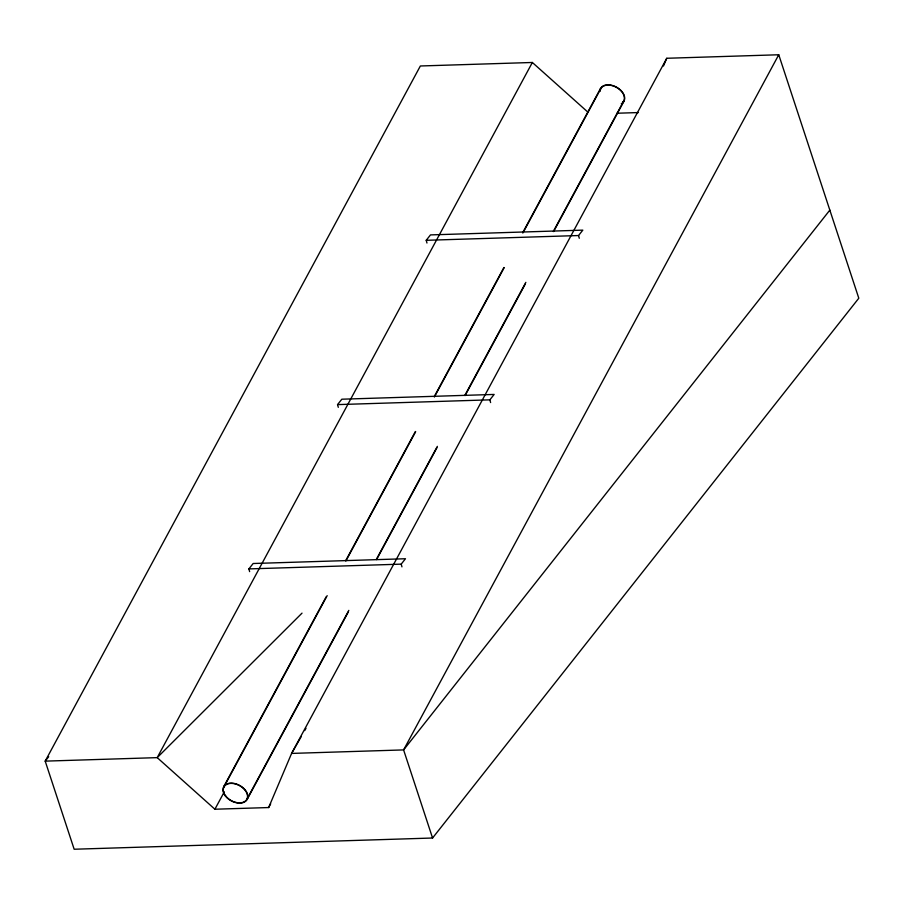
<?xml version="1.0" encoding="UTF-8"?>
<svg xmlns="http://www.w3.org/2000/svg" width="904" height="904" viewBox="0 0 904 904"><rect width="100%" height="100%" fill="white"/><g stroke="black" fill="none" stroke-linecap="round" stroke-linejoin="round"><path stroke-width="1.36" d="M48.703 756.704L45.2 761.134L157.206 757.631L214.903 809.227L268.657 807.543L291.596 753.416L666.756 58.274L778.751 54.76L858.8 298.218L432.564 838.019L74.162 849.24L45.2 761.134L420.36 65.981L532.354 62.478L587.962 112.198M663.479 66.003L666.756 58.274M532.354 62.478L157.206 757.631L302.015 613.138M223.638 786.853L326.231 596.753M345.678 560.717L415.411 431.502M434.191 396.709L503.923 267.494M522.704 232.701L600.482 88.569M223.909 787L327.18 595.657M345.949 560.864L415.682 431.649M434.462 396.856L504.195 267.629M522.975 232.848L600.753 88.716M214.903 809.227L224.26 791.893M246.905 799.238L348.831 610.381M376.324 559.429L437.344 446.361M464.825 395.421L525.846 282.353M553.338 231.413L623.749 100.954M247.176 799.385L348.435 611.759M376.595 559.576L436.937 447.751M465.108 395.568L525.45 283.743M553.621 231.56L624.02 101.101M268.657 807.543L270.669 803.825M778.751 54.76L403.602 749.913L432.564 838.019M301.416 736.319L291.596 753.416L403.602 749.913L829.838 210.112M304.693 730.613L306.004 728.341M426.225 240.306L430.485 234.904L582.809 230.136L578.549 235.537L426.225 240.306L426.97 243.029M337.554 404.608L341.825 399.206L494.138 394.438L489.878 399.839L337.554 404.608L338.299 407.331M248.894 568.91L253.154 563.508L405.467 558.74L401.206 564.141L248.894 568.91L249.628 571.633M616.935 113.237L638.439 112.559M578.549 235.537L579.283 238.26M489.878 399.839L490.612 402.562M401.206 564.141L401.952 566.864M599.815 91.021A13.334 8.78 28.4 0 1 617.149 87.518A13.334 8.78 28.4 0 1 621.274 103.768M600.098 91.101A13.029 8.577 28.4 0 1 615.816 87.021A13.029 8.577 28.4 0 1 622.641 102.434M225.446 796.051A13.334 8.78 28.4 0 0 246.86 799.916A13.334 8.78 28.4 0 0 233.921 783.384A13.334 8.78 28.4 0 0 225.446 796.051M225.672 795.983A13.029 8.577 28.4 0 0 246.589 799.757A13.029 8.577 28.4 0 0 233.955 783.61A13.029 8.577 28.4 0 0 225.672 795.983"/></g></svg>
